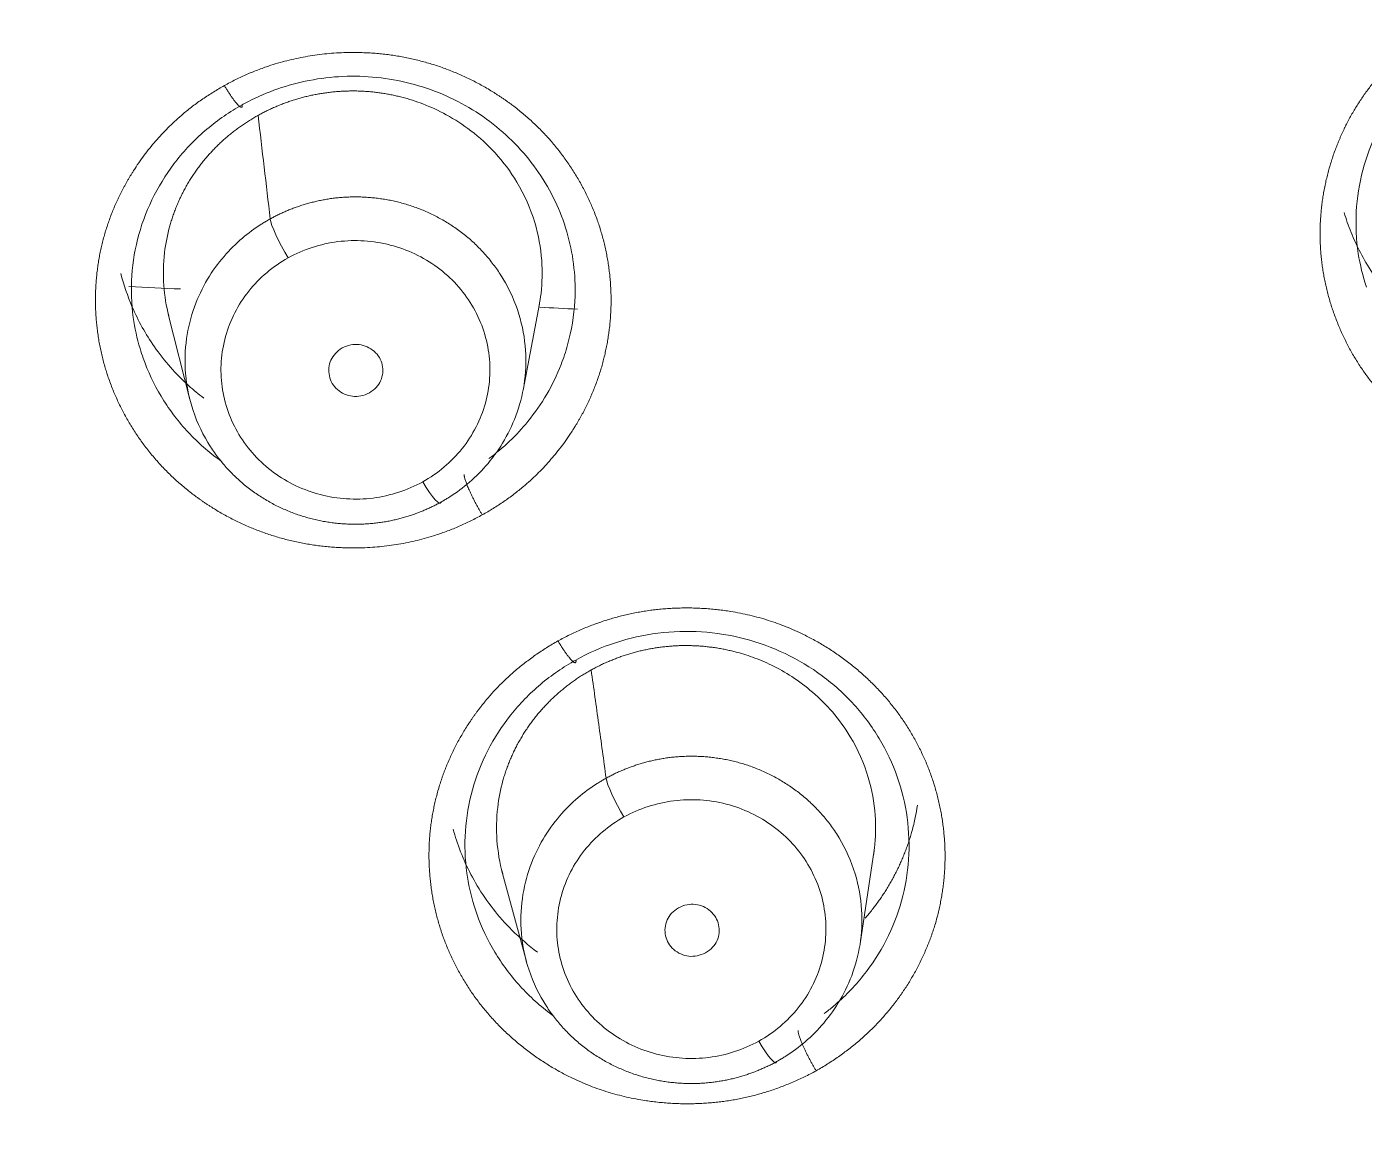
# Model space of a CAD drawing. Extents: x 6534 to 7663, y 0 to 827.
# Drawn here: x 7119.83 to 7130.97, y 495.31 to 504.51 of the extents above; entities that cross this region are included whole.
import ezdxf

# ---------------------------------------------------------------- set-up
doc = ezdxf.new("R2010")
doc.units = 0
doc.header["$LTSCALE"] = 30
doc.header["$MEASUREMENT"] = 0
doc.layers.add('1', color=7, linetype='CONTINUOUS')

msp = doc.modelspace()

# ---------------------------------------------------------------- linework, layer by layer
at = {"layer": '1', "color": 7, "linetype": 'Continuous', "lineweight": 18}
for p, q in [((7123.962, 501.486), (7124.098, 502.205)), ((7121.008, 502.119), (7121.188, 501.409)), ((7126.768, 496.874), (7126.886, 497.655)), ((7123.783, 497.491), (7123.99, 496.727))]:
    msp.add_line(p, q, dxfattribs=at)
for centre, major_axis, ratio, start_param, end_param in [((7103.394, 533.307), (-60.5, 0), 0.961466, 2.420581, 4.712389), ((7103.394, 533.445), (60, 0), 0.961466, 4.72417, 7.853982), ((7103.394, 533.445), (-59.925, 0), 0.961466, 1.570796, 4.712389), ((7122.006, 502.67), (0.146, -0.262), 0.137461, 3.46433, 4.955032), ((7123.126, 500.806), (-0.146, 0.262), 0.137411, 1.813688, 3.339281), ((7124.802, 498.014), (0.145, -0.262), 0.137358, 3.481958, 4.954854), ((7125.924, 496.147), (-0.145, 0.262), 0.137309, 1.813983, 3.356645)]:
    msp.add_ellipse(centre, major_axis=major_axis, ratio=ratio, start_param=start_param, end_param=end_param, dxfattribs=at)
at = {"layer": '1', "color": 7, "linetype": 'Continuous', "lineweight": 13}
for centre, major_axis, start_param, end_param in [((7103.394, 533.307), (-59.425, 0), 1.570796, 4.70194), ((7103.394, 533.307), (-57.948, 0), 1.579187, 4.712389), ((7103.394, 533.352), (57.403, 0), 4.721079, 7.853982)]:
    msp.add_ellipse(centre, major_axis=major_axis, ratio=0.961466, start_param=start_param, end_param=end_param, dxfattribs=at)
for points, degree, knots in [([(7134.184, 501.255), (7133.861, 500.978), (7133.47, 500.846), (7133.271, 500.778), (7132.847, 500.717), (7132.213, 500.747), (7131.821, 500.927), (7131.428, 501.108), (7131.142, 501.417), (7130.858, 501.723), (7130.717, 502.113), (7130.577, 502.5), (7130.601, 502.908), (7130.613, 503.109), (7130.719, 503.503), (7130.809, 503.685), (7130.986, 504.042), (7131.308, 504.326)], 2, [0, 0, 0, 0.125, 0.125, 0.1875, 0.25, 0.375, 0.375, 0.5, 0.5, 0.625, 0.625, 0.75, 0.75, 0.8125, 0.875, 0.875, 1, 1, 1]), ([(7121.475, 504.023), (7121.845, 504.228), (7122.473, 504.307), (7122.897, 504.282), (7123.304, 504.178), (7123.684, 503.998), (7123.852, 503.875), (7124.192, 503.625), (7124.623, 502.907), (7124.677, 502.497), (7124.704, 502.295), (7124.675, 501.89), (7124.565, 501.5), (7124.47, 501.316), (7124.375, 501.135), (7123.991, 500.652), (7123.622, 500.448)], 2, [0, 0, 0, 0.125, 0.1875, 0.25, 0.3125, 0.375, 0.375, 0.5, 0.625, 0.625, 0.6875, 0.75, 0.8125, 0.8125, 0.875, 1, 1, 1]), ([(7123.622, 500.448), (7123.252, 500.242), (7122.623, 500.164), (7122.2, 500.189), (7121.792, 500.293), (7121.412, 500.473), (7121.244, 500.596), (7120.904, 500.846), (7120.474, 501.564), (7120.419, 501.974), (7120.392, 502.176), (7120.421, 502.581), (7120.531, 502.971), (7120.627, 503.155), (7120.721, 503.336), (7121.106, 503.818), (7121.475, 504.023)], 2, [0, 0, 0, 0.125, 0.1875, 0.25, 0.3125, 0.375, 0.375, 0.5, 0.625, 0.625, 0.6875, 0.75, 0.8125, 0.8125, 0.875, 1, 1, 1]), ([(7122.006, 502.588), (7122.07, 502.623), (7122.137, 502.652), (7122.276, 502.697), (7122.347, 502.714), (7122.493, 502.732), (7122.566, 502.734), (7122.713, 502.725), (7122.785, 502.713), (7122.927, 502.677), (7122.996, 502.652), (7123.127, 502.59), (7123.19, 502.552), (7123.306, 502.467), (7123.36, 502.418), (7123.456, 502.312), (7123.499, 502.255), (7123.572, 502.133), (7123.603, 502.068), (7123.65, 501.935), (7123.667, 501.866), (7123.686, 501.726), (7123.688, 501.655), (7123.679, 501.515), (7123.667, 501.445), (7123.629, 501.309), (7123.603, 501.243), (7123.538, 501.116), (7123.499, 501.056), (7123.41, 500.944), (7123.36, 500.893), (7123.249, 500.8), (7123.19, 500.758), (7123.126, 500.723)], 3, [0, 0, 0, 0, 0.0625, 0.0625, 0.125, 0.125, 0.1875, 0.1875, 0.25, 0.25, 0.3125, 0.3125, 0.375, 0.375, 0.4375, 0.4375, 0.5, 0.5, 0.5625, 0.5625, 0.625, 0.625, 0.6875, 0.6875, 0.75, 0.75, 0.8125, 0.8125, 0.875, 0.875, 0.9375, 0.9375, 1, 1, 1, 1]), ([(7123.126, 500.723), (7123.063, 500.688), (7122.996, 500.659), (7122.857, 500.614), (7122.785, 500.597), (7122.64, 500.579), (7122.566, 500.577), (7122.42, 500.586), (7122.347, 500.598), (7122.206, 500.634), (7122.137, 500.659), (7122.005, 500.721), (7121.943, 500.759), (7121.827, 500.844), (7121.773, 500.893), (7121.676, 500.999), (7121.633, 501.056), (7121.56, 501.178), (7121.53, 501.243), (7121.483, 501.376), (7121.466, 501.445), (7121.447, 501.585), (7121.444, 501.656), (7121.454, 501.796), (7121.466, 501.866), (7121.504, 502.002), (7121.53, 502.068), (7121.595, 502.195), (7121.633, 502.255), (7121.723, 502.367), (7121.773, 502.418), (7121.883, 502.511), (7121.943, 502.553), (7122.006, 502.588)], 3, [0, 0, 0, 0, 0.0625, 0.0625, 0.125, 0.125, 0.1875, 0.1875, 0.25, 0.25, 0.3125, 0.3125, 0.375, 0.375, 0.4375, 0.4375, 0.5, 0.5, 0.5625, 0.5625, 0.625, 0.625, 0.6875, 0.6875, 0.75, 0.75, 0.8125, 0.8125, 0.875, 0.875, 0.9375, 0.9375, 1, 1, 1, 1]), ([(7121.453, 500.892), (7121.443, 500.899), (7121.434, 500.906), (7121.328, 500.984), (7121.239, 501.064), (7121.08, 501.239), (7121.009, 501.334), (7120.888, 501.536), (7120.838, 501.642), (7120.79, 501.779), (7120.781, 501.806), (7120.773, 501.832)], 3, [0, 0, 0, 0, 0.030081, 0.030081, 0.329392, 0.329392, 0.628704, 0.628704, 0.928015, 0.928015, 1, 1, 1, 1]), ([(7124.332, 501.863), (7124.317, 501.807), (7124.241, 501.579), (7124.043, 501.239), (7123.799, 501.006), (7123.678, 500.917)], 3, [0, 0, 0, 0, 0.148561, 0.620433, 1, 1, 1, 1]), ([(7124.252, 499.398), (7124.628, 499.603), (7125.039, 499.655), (7125.248, 499.681), (7125.676, 499.656), (7126.29, 499.5), (7126.634, 499.246), (7126.98, 498.99), (7127.193, 498.631), (7127.404, 498.275), (7127.458, 497.865), (7127.511, 497.459), (7127.4, 497.064), (7127.345, 496.87), (7127.156, 496.506), (7127.028, 496.346), (7126.777, 496.032), (7126.402, 495.818)], 2, [0, 0, 0, 0.125, 0.125, 0.1875, 0.25, 0.375, 0.375, 0.5, 0.5, 0.625, 0.625, 0.75, 0.75, 0.8125, 0.875, 0.875, 1, 1, 1]), ([(7126.402, 495.818), (7126.026, 495.613), (7125.615, 495.561), (7125.406, 495.535), (7124.977, 495.56), (7124.364, 495.715), (7124.02, 495.97), (7123.674, 496.226), (7123.461, 496.585), (7123.25, 496.941), (7123.196, 497.351), (7123.142, 497.757), (7123.254, 498.152), (7123.309, 498.346), (7123.498, 498.71), (7123.626, 498.87), (7123.877, 499.184), (7124.252, 499.398)], 2, [0, 0, 0, 0.125, 0.125, 0.1875, 0.25, 0.375, 0.375, 0.5, 0.5, 0.625, 0.625, 0.75, 0.75, 0.8125, 0.875, 0.875, 1, 1, 1]), ([(7124.802, 497.932), (7124.866, 497.967), (7124.933, 497.996), (7125.072, 498.041), (7125.144, 498.057), (7125.289, 498.076), (7125.363, 498.078), (7125.509, 498.069), (7125.582, 498.057), (7125.724, 498.021), (7125.793, 497.996), (7125.924, 497.933), (7125.987, 497.896), (7126.103, 497.81), (7126.157, 497.761), (7126.254, 497.655), (7126.297, 497.598), (7126.37, 497.476), (7126.401, 497.411), (7126.448, 497.278), (7126.464, 497.209), (7126.484, 497.069), (7126.486, 496.998), (7126.476, 496.857), (7126.464, 496.787), (7126.427, 496.651), (7126.401, 496.585), (7126.336, 496.458), (7126.297, 496.398), (7126.208, 496.286), (7126.157, 496.234), (7126.047, 496.141), (7125.987, 496.1), (7125.924, 496.065)], 3, [0, 0, 0, 0, 0.0625, 0.0625, 0.125, 0.125, 0.1875, 0.1875, 0.25, 0.25, 0.3125, 0.3125, 0.375, 0.375, 0.4375, 0.4375, 0.5, 0.5, 0.5625, 0.5625, 0.625, 0.625, 0.6875, 0.6875, 0.75, 0.75, 0.8125, 0.8125, 0.875, 0.875, 0.9375, 0.9375, 1, 1, 1, 1]), ([(7125.924, 496.065), (7125.86, 496.029), (7125.793, 496), (7125.654, 495.955), (7125.582, 495.939), (7125.437, 495.92), (7125.363, 495.918), (7125.217, 495.927), (7125.144, 495.939), (7125.002, 495.975), (7124.933, 496), (7124.802, 496.063), (7124.739, 496.1), (7124.623, 496.186), (7124.569, 496.235), (7124.472, 496.341), (7124.429, 496.398), (7124.356, 496.52), (7124.325, 496.585), (7124.278, 496.719), (7124.262, 496.788), (7124.242, 496.927), (7124.24, 496.998), (7124.25, 497.139), (7124.262, 497.209), (7124.299, 497.345), (7124.325, 497.411), (7124.39, 497.538), (7124.429, 497.598), (7124.518, 497.71), (7124.569, 497.762), (7124.679, 497.855), (7124.739, 497.896), (7124.802, 497.932)], 3, [0, 0, 0, 0, 0.0625, 0.0625, 0.125, 0.125, 0.1875, 0.1875, 0.25, 0.25, 0.3125, 0.3125, 0.375, 0.375, 0.4375, 0.4375, 0.5, 0.5, 0.5625, 0.5625, 0.625, 0.625, 0.6875, 0.6875, 0.75, 0.75, 0.8125, 0.8125, 0.875, 0.875, 0.9375, 0.9375, 1, 1, 1, 1]), ([(7127.113, 497.233), (7127.113, 497.233), (7127.113, 497.233), (7127.081, 497.121), (7127.039, 497.011), (7126.932, 496.802), (7126.867, 496.703), (7126.72, 496.518), (7126.637, 496.433), (7126.521, 496.335), (7126.495, 496.314), (7126.468, 496.294)], 3, [0, 0, 0, 0, 0.000076, 0.000076, 0.304977, 0.304977, 0.609879, 0.609879, 0.91478, 0.91478, 1, 1, 1, 1]), ([(7124.22, 496.272), (7124.214, 496.276), (7124.208, 496.28), (7124.106, 496.355), (7124.017, 496.436), (7123.858, 496.611), (7123.787, 496.706), (7123.666, 496.908), (7123.615, 497.015), (7123.568, 497.147), (7123.561, 497.17), (7123.554, 497.193)], 3, [0, 0, 0, 0, 0.018608, 0.018608, 0.32491, 0.32491, 0.631212, 0.631212, 0.937514, 0.937514, 1, 1, 1, 1])]:
    msp.add_open_spline(points, degree=degree, knots=knots, dxfattribs=at)
at = {"layer": '1', "color": 7, "linetype": 'Continuous', "lineweight": 18}
for points, knots in [([(7121.624, 503.863), (7121.63, 503.866), (7121.793, 503.956), (7122.148, 504.086), (7122.712, 504.122), (7123.269, 503.99), (7123.759, 503.702), (7124.135, 503.285), (7124.364, 502.779), (7124.416, 502.287), (7124.366, 501.983), (7124.332, 501.863)], [0, 0, 0, 0, 0.004545, 0.129306, 0.259168, 0.389543, 0.519837, 0.650158, 0.78046, 0.910795, 1, 1, 1, 1]), ([(7130.983, 502.344), (7130.953, 502.436), (7130.93, 502.53), (7130.898, 502.74), (7130.893, 502.857), (7130.905, 503.09), (7130.923, 503.206), (7130.983, 503.431), (7131.024, 503.542), (7131.128, 503.752), (7131.191, 503.852), (7131.336, 504.039), (7131.418, 504.125), (7131.508, 504.203)], [0, 0, 0, 0, 0.141705, 0.141705, 0.313364, 0.313364, 0.485023, 0.485023, 0.656682, 0.656682, 0.828341, 0.828341, 1, 1, 1, 1]), ([(7121.756, 503.775), (7121.767, 503.781), (7121.789, 503.793), (7121.824, 503.811), (7121.858, 503.827), (7121.894, 503.843), (7121.929, 503.858), (7121.966, 503.873), (7122.002, 503.886), (7122.039, 503.898), (7122.077, 503.91), (7122.115, 503.921), (7122.153, 503.931), (7122.191, 503.94), (7122.23, 503.948), (7122.269, 503.955), (7122.308, 503.961), (7122.348, 503.966), (7122.388, 503.971), (7122.428, 503.974), (7122.468, 503.976), (7122.508, 503.978), (7122.548, 503.978), (7122.589, 503.978), (7122.629, 503.976), (7122.67, 503.973), (7122.711, 503.97), (7122.751, 503.965), (7122.791, 503.959), (7122.832, 503.953), (7122.872, 503.945), (7122.912, 503.936), (7122.999, 503.915), (7123.139, 503.87), (7123.334, 503.78), (7123.54, 503.646), (7123.743, 503.46), (7123.933, 503.206), (7124.068, 502.9), (7124.126, 502.582), (7124.121, 502.348), (7124.102, 502.223), (7124.095, 502.189)], [0, 0, 0, 0, 0.010787, 0.021598, 0.032433, 0.043291, 0.054173, 0.065079, 0.076009, 0.086963, 0.09794, 0.108941, 0.119966, 0.131015, 0.142087, 0.153183, 0.164303, 0.175446, 0.186614, 0.197805, 0.209019, 0.220258, 0.23152, 0.242805, 0.254115, 0.265448, 0.276805, 0.288185, 0.299589, 0.311017, 0.322468, 0.333943, 0.345442, 0.397026, 0.457342, 0.52638, 0.604128, 0.690575, 0.79715, 0.890164, 0.969606, 1, 1, 1, 1]), ([(7120.773, 501.832), (7120.748, 501.917), (7120.729, 502.004), (7120.701, 502.207), (7120.697, 502.324), (7120.713, 502.556), (7120.732, 502.671), (7120.795, 502.896), (7120.838, 503.006), (7120.945, 503.214), (7121.009, 503.313), (7121.156, 503.498), (7121.239, 503.583), (7121.421, 503.737), (7121.52, 503.805), (7121.624, 503.863)], [0, 0, 0, 0, 0.11236, 0.11236, 0.2603, 0.2603, 0.40824, 0.40824, 0.55618, 0.55618, 0.70412, 0.70412, 0.85206, 0.85206, 1, 1, 1, 1]), ([(7121.012, 502.104), (7120.991, 502.187), (7120.963, 502.363), (7120.968, 502.617), (7121.002, 502.788), (7121.027, 502.875), (7121.033, 502.895), (7121.04, 502.916), (7121.046, 502.936), (7121.053, 502.956), (7121.061, 502.976), (7121.068, 502.995), (7121.076, 503.015), (7121.084, 503.034), (7121.092, 503.054), (7121.101, 503.073), (7121.11, 503.092), (7121.119, 503.111), (7121.129, 503.13), (7121.138, 503.149), (7121.148, 503.167), (7121.158, 503.185), (7121.169, 503.204), (7121.18, 503.222), (7121.191, 503.24), (7121.202, 503.257), (7121.213, 503.275), (7121.225, 503.292), (7121.237, 503.309), (7121.249, 503.327), (7121.261, 503.343), (7121.274, 503.36), (7121.286, 503.377), (7121.299, 503.393), (7121.313, 503.409), (7121.326, 503.425), (7121.34, 503.441), (7121.354, 503.456), (7121.368, 503.471), (7121.382, 503.487), (7121.396, 503.501), (7121.411, 503.516), (7121.426, 503.531), (7121.441, 503.545), (7121.456, 503.559), (7121.471, 503.573), (7121.487, 503.587), (7121.502, 503.6), (7121.518, 503.613), (7121.534, 503.626), (7121.55, 503.639), (7121.567, 503.652), (7121.583, 503.664), (7121.6, 503.676), (7121.617, 503.688), (7121.634, 503.7), (7121.651, 503.711), (7121.668, 503.722), (7121.685, 503.733), (7121.703, 503.744), (7121.72, 503.755), (7121.738, 503.765), (7121.75, 503.772), (7121.756, 503.775)], [0, 0, 0, 0, 0.131958, 0.272489, 0.388911, 0.399789, 0.410655, 0.421509, 0.432351, 0.443181, 0.453999, 0.464805, 0.475599, 0.486382, 0.497152, 0.50791, 0.518656, 0.529391, 0.540113, 0.550823, 0.561521, 0.572208, 0.582882, 0.593544, 0.604195, 0.614833, 0.625459, 0.636073, 0.646676, 0.657266, 0.667844, 0.678411, 0.688965, 0.699507, 0.710037, 0.720556, 0.731062, 0.741556, 0.752038, 0.762508, 0.772966, 0.783413, 0.793847, 0.804269, 0.814679, 0.825077, 0.835463, 0.845836, 0.856198, 0.866548, 0.876886, 0.887212, 0.897525, 0.907827, 0.918117, 0.928394, 0.93866, 0.948913, 0.959155, 0.969384, 0.979601, 0.989807, 1, 1, 1, 1]), ([(7123.276, 500.552), (7123.281, 500.555), (7123.291, 500.561), (7123.306, 500.57), (7123.321, 500.579), (7123.336, 500.588), (7123.404, 500.631), (7123.523, 500.719), (7123.679, 500.877), (7123.816, 501.073), (7123.923, 501.306), (7123.985, 501.572), (7123.99, 501.863), (7123.925, 502.166), (7123.823, 502.377), (7123.74, 502.499), (7123.706, 502.545), (7123.67, 502.59), (7123.633, 502.632), (7123.594, 502.673), (7123.554, 502.712), (7123.513, 502.749), (7123.471, 502.784), (7123.428, 502.817), (7123.384, 502.848), (7123.339, 502.877), (7123.293, 502.904), (7123.247, 502.929), (7123.201, 502.953), (7123.154, 502.974), (7123.106, 502.994), (7123.059, 503.011), (7123.011, 503.027), (7122.964, 503.042), (7122.916, 503.054), (7122.868, 503.065), (7122.821, 503.074), (7122.774, 503.081), (7122.727, 503.087), (7122.681, 503.091), (7122.635, 503.094), (7122.589, 503.096), (7122.544, 503.096), (7122.499, 503.094), (7122.455, 503.092), (7122.412, 503.088), (7122.37, 503.083), (7122.328, 503.076), (7122.286, 503.069), (7122.246, 503.06), (7122.206, 503.051), (7122.168, 503.041), (7122.13, 503.029), (7122.092, 503.017), (7122.056, 503.004), (7122.021, 502.991), (7121.986, 502.976), (7121.953, 502.961), (7121.92, 502.946), (7121.888, 502.93), (7121.867, 502.918), (7121.857, 502.913)], [0, 0, 0, 0, 0.00393, 0.007893, 0.011888, 0.015916, 0.019977, 0.066372, 0.117003, 0.171868, 0.230964, 0.294287, 0.361835, 0.433603, 0.509587, 0.522943, 0.53618, 0.549297, 0.562294, 0.575171, 0.587928, 0.600566, 0.613084, 0.625482, 0.63776, 0.649918, 0.661956, 0.673875, 0.685674, 0.697353, 0.708912, 0.720351, 0.731671, 0.742871, 0.753951, 0.764911, 0.775752, 0.786473, 0.797074, 0.807555, 0.817916, 0.828158, 0.83828, 0.848282, 0.858164, 0.867927, 0.87757, 0.887093, 0.896497, 0.90578, 0.914944, 0.923989, 0.932913, 0.941718, 0.950403, 0.958969, 0.967414, 0.97574, 0.983947, 0.992033, 1, 1, 1, 1]), ([(7121.857, 502.913), (7121.852, 502.91), (7121.841, 502.904), (7121.826, 502.895), (7121.811, 502.886), (7121.796, 502.877), (7121.731, 502.836), (7121.616, 502.751), (7121.463, 502.599), (7121.325, 502.408), (7121.216, 502.177), (7121.149, 501.911), (7121.141, 501.616), (7121.204, 501.306), (7121.308, 501.091), (7121.392, 500.966), (7121.427, 500.919), (7121.463, 500.875), (7121.5, 500.832), (7121.539, 500.792), (7121.579, 500.753), (7121.62, 500.716), (7121.662, 500.681), (7121.706, 500.648), (7121.75, 500.617), (7121.795, 500.588), (7121.841, 500.561), (7121.887, 500.535), (7121.933, 500.512), (7121.98, 500.491), (7122.028, 500.471), (7122.075, 500.453), (7122.123, 500.437), (7122.171, 500.423), (7122.218, 500.411), (7122.266, 500.4), (7122.313, 500.391), (7122.36, 500.384), (7122.407, 500.378), (7122.454, 500.374), (7122.5, 500.371), (7122.545, 500.369), (7122.59, 500.37), (7122.635, 500.371), (7122.679, 500.374), (7122.722, 500.378), (7122.764, 500.383), (7122.806, 500.389), (7122.847, 500.396), (7122.888, 500.405), (7122.927, 500.414), (7122.966, 500.425), (7123.004, 500.436), (7123.041, 500.448), (7123.077, 500.461), (7123.113, 500.475), (7123.147, 500.489), (7123.181, 500.504), (7123.213, 500.52), (7123.245, 500.536), (7123.266, 500.547), (7123.276, 500.552)], [0, 0, 0, 0, 0.004118, 0.008173, 0.012166, 0.016096, 0.019964, 0.064383, 0.113604, 0.167623, 0.226438, 0.290046, 0.358445, 0.431632, 0.509603, 0.522984, 0.536245, 0.549384, 0.562403, 0.575301, 0.588078, 0.600734, 0.613269, 0.625684, 0.637977, 0.65015, 0.662202, 0.674132, 0.685942, 0.697631, 0.709199, 0.720647, 0.731973, 0.743178, 0.754263, 0.765226, 0.776069, 0.78679, 0.797391, 0.807871, 0.818229, 0.828467, 0.838584, 0.84858, 0.858455, 0.868209, 0.877841, 0.887353, 0.896744, 0.906015, 0.915164, 0.924192, 0.933099, 0.941885, 0.95055, 0.959094, 0.967517, 0.975819, 0.984001, 0.992061, 1, 1, 1, 1]), ([(7130.798, 502.965), (7130.806, 502.938), (7130.833, 502.854), (7130.89, 502.713), (7130.978, 502.543), (7131.091, 502.373), (7131.219, 502.219), (7131.314, 502.127), (7131.359, 502.087)], [0, 0, 0, 0, 0.081968, 0.252554, 0.434339, 0.627312, 0.831461, 1, 1, 1, 1]), ([(7120.613, 502.458), (7120.637, 502.363), (7120.71, 502.15), (7120.89, 501.826), (7121.107, 501.58), (7121.26, 501.453), (7121.303, 501.42)], [0, 0, 0, 0, 0.234625, 0.534091, 0.875231, 1, 1, 1, 1]), ([(7124.402, 499.239), (7124.506, 499.297), (7124.617, 499.346), (7124.846, 499.42), (7124.965, 499.447), (7125.205, 499.477), (7125.326, 499.481), (7125.568, 499.465), (7125.688, 499.446), (7125.922, 499.385), (7126.036, 499.344), (7126.253, 499.24), (7126.356, 499.178), (7126.548, 499.036), (7126.637, 498.956), (7126.796, 498.781), (7126.867, 498.685), (7126.988, 498.483), (7127.038, 498.377), (7127.116, 498.156), (7127.144, 498.042), (7127.175, 497.811), (7127.179, 497.694), (7127.164, 497.461), (7127.144, 497.346), (7127.113, 497.233)], [0, 0, 0, 0, 0.083335, 0.083335, 0.16667, 0.16667, 0.250005, 0.250005, 0.33334, 0.33334, 0.416675, 0.416675, 0.50001, 0.50001, 0.583345, 0.583345, 0.666681, 0.666681, 0.750016, 0.750016, 0.833351, 0.833351, 0.916686, 0.916686, 1, 1, 1, 1]), ([(7124.529, 499.156), (7124.541, 499.162), (7124.563, 499.174), (7124.597, 499.192), (7124.632, 499.209), (7124.667, 499.224), (7124.703, 499.239), (7124.739, 499.254), (7124.776, 499.267), (7124.813, 499.28), (7124.851, 499.291), (7124.888, 499.302), (7124.927, 499.312), (7124.965, 499.321), (7125.004, 499.329), (7125.043, 499.336), (7125.082, 499.342), (7125.122, 499.348), (7125.162, 499.352), (7125.202, 499.355), (7125.242, 499.358), (7125.282, 499.359), (7125.323, 499.359), (7125.363, 499.359), (7125.404, 499.357), (7125.444, 499.355), (7125.485, 499.351), (7125.525, 499.346), (7125.566, 499.341), (7125.606, 499.334), (7125.647, 499.326), (7125.687, 499.317), (7125.763, 499.299), (7125.879, 499.263), (7126.039, 499.196), (7126.208, 499.1), (7126.38, 498.971), (7126.547, 498.805), (7126.715, 498.571), (7126.844, 498.28), (7126.902, 497.962), (7126.898, 497.745), (7126.883, 497.638), (7126.881, 497.621)], [0, 0, 0, 0, 0.010955, 0.021935, 0.032939, 0.043967, 0.055019, 0.066096, 0.077197, 0.088322, 0.099471, 0.110644, 0.121841, 0.133063, 0.144309, 0.155579, 0.166873, 0.178191, 0.189533, 0.200899, 0.21229, 0.223704, 0.235143, 0.246606, 0.258092, 0.269603, 0.281138, 0.292697, 0.30428, 0.315887, 0.327518, 0.339173, 0.350852, 0.39392, 0.443162, 0.498573, 0.560144, 0.627866, 0.701731, 0.810018, 0.904528, 0.985259, 1, 1, 1, 1]), ([(7123.554, 497.193), (7123.527, 497.282), (7123.507, 497.373), (7123.478, 497.58), (7123.474, 497.698), (7123.49, 497.93), (7123.509, 498.046), (7123.572, 498.271), (7123.614, 498.38), (7123.721, 498.589), (7123.786, 498.689), (7123.933, 498.874), (7124.016, 498.959), (7124.198, 499.113), (7124.297, 499.181), (7124.402, 499.239)], [0, 0, 0, 0, 0.117128, 0.117128, 0.264273, 0.264273, 0.411419, 0.411419, 0.558564, 0.558564, 0.705709, 0.705709, 0.852855, 0.852855, 1, 1, 1, 1]), ([(7123.792, 497.459), (7123.767, 497.55), (7123.736, 497.734), (7123.742, 497.997), (7123.775, 498.169), (7123.8, 498.255), (7123.806, 498.276), (7123.813, 498.296), (7123.819, 498.316), (7123.826, 498.336), (7123.834, 498.356), (7123.841, 498.376), (7123.849, 498.395), (7123.857, 498.415), (7123.866, 498.434), (7123.874, 498.453), (7123.883, 498.473), (7123.892, 498.492), (7123.902, 498.51), (7123.911, 498.529), (7123.921, 498.548), (7123.932, 498.566), (7123.942, 498.584), (7123.953, 498.602), (7123.964, 498.62), (7123.975, 498.638), (7123.986, 498.655), (7123.998, 498.673), (7124.01, 498.69), (7124.022, 498.707), (7124.034, 498.724), (7124.047, 498.741), (7124.06, 498.757), (7124.073, 498.774), (7124.086, 498.79), (7124.099, 498.806), (7124.113, 498.821), (7124.127, 498.837), (7124.141, 498.852), (7124.155, 498.867), (7124.17, 498.882), (7124.184, 498.897), (7124.199, 498.912), (7124.214, 498.926), (7124.229, 498.94), (7124.245, 498.954), (7124.26, 498.968), (7124.276, 498.981), (7124.292, 498.994), (7124.308, 499.007), (7124.324, 499.02), (7124.34, 499.033), (7124.357, 499.045), (7124.373, 499.057), (7124.39, 499.069), (7124.407, 499.081), (7124.424, 499.092), (7124.441, 499.104), (7124.459, 499.115), (7124.476, 499.125), (7124.494, 499.136), (7124.511, 499.146), (7124.523, 499.153), (7124.529, 499.156)], [0, 0, 0, 0, 0.142873, 0.2817, 0.396687, 0.407427, 0.418155, 0.428871, 0.439575, 0.450267, 0.460948, 0.471617, 0.482274, 0.492919, 0.503552, 0.514174, 0.524784, 0.535382, 0.545968, 0.556542, 0.567104, 0.577655, 0.588193, 0.59872, 0.609235, 0.619738, 0.630229, 0.640709, 0.651176, 0.661632, 0.672076, 0.682508, 0.692928, 0.703336, 0.713732, 0.724117, 0.734489, 0.74485, 0.755199, 0.765536, 0.775861, 0.786174, 0.796475, 0.806765, 0.817042, 0.827308, 0.837561, 0.847803, 0.858033, 0.868251, 0.878457, 0.888651, 0.898833, 0.909004, 0.919162, 0.929309, 0.939443, 0.949566, 0.959676, 0.969775, 0.979862, 0.989937, 1, 1, 1, 1]), ([(7126.073, 495.895), (7126.078, 495.898), (7126.089, 495.904), (7126.104, 495.912), (7126.119, 495.921), (7126.134, 495.93), (7126.2, 495.972), (7126.319, 496.06), (7126.474, 496.217), (7126.611, 496.411), (7126.719, 496.643), (7126.783, 496.909), (7126.789, 497.201), (7126.724, 497.506), (7126.622, 497.718), (7126.538, 497.842), (7126.504, 497.888), (7126.468, 497.932), (7126.431, 497.975), (7126.392, 498.015), (7126.352, 498.054), (7126.311, 498.091), (7126.269, 498.126), (7126.226, 498.159), (7126.181, 498.19), (7126.137, 498.219), (7126.091, 498.246), (7126.045, 498.271), (7125.998, 498.295), (7125.951, 498.316), (7125.904, 498.336), (7125.856, 498.354), (7125.809, 498.37), (7125.761, 498.384), (7125.713, 498.396), (7125.666, 498.407), (7125.619, 498.416), (7125.571, 498.423), (7125.524, 498.429), (7125.478, 498.434), (7125.432, 498.436), (7125.386, 498.438), (7125.341, 498.438), (7125.296, 498.436), (7125.253, 498.434), (7125.209, 498.43), (7125.166, 498.425), (7125.125, 498.418), (7125.083, 498.411), (7125.043, 498.402), (7125.003, 498.393), (7124.964, 498.383), (7124.926, 498.371), (7124.889, 498.359), (7124.853, 498.346), (7124.817, 498.333), (7124.783, 498.318), (7124.749, 498.303), (7124.716, 498.288), (7124.684, 498.271), (7124.663, 498.26), (7124.653, 498.255)], [0, 0, 0, 0, 0.003927, 0.007866, 0.011819, 0.015784, 0.019761, 0.065641, 0.115908, 0.170561, 0.229595, 0.293007, 0.360793, 0.432948, 0.509466, 0.522824, 0.536063, 0.549181, 0.56218, 0.575058, 0.587817, 0.600456, 0.612976, 0.625375, 0.637655, 0.649815, 0.661855, 0.673775, 0.685576, 0.697257, 0.708818, 0.720259, 0.73158, 0.742782, 0.753864, 0.764826, 0.775669, 0.786392, 0.796995, 0.807479, 0.817843, 0.828087, 0.838211, 0.848216, 0.858102, 0.867867, 0.877513, 0.887039, 0.896446, 0.905733, 0.914901, 0.923949, 0.932877, 0.941686, 0.950375, 0.958945, 0.967395, 0.975726, 0.983937, 0.992028, 1, 1, 1, 1]), ([(7124.653, 498.255), (7124.648, 498.252), (7124.638, 498.246), (7124.623, 498.237), (7124.608, 498.228), (7124.593, 498.219), (7124.527, 498.178), (7124.411, 498.092), (7124.257, 497.938), (7124.119, 497.746), (7124.011, 497.515), (7123.945, 497.248), (7123.937, 496.954), (7124.001, 496.646), (7124.104, 496.432), (7124.188, 496.308), (7124.223, 496.262), (7124.259, 496.217), (7124.296, 496.174), (7124.335, 496.134), (7124.375, 496.095), (7124.416, 496.058), (7124.459, 496.023), (7124.502, 495.99), (7124.546, 495.959), (7124.591, 495.93), (7124.637, 495.903), (7124.683, 495.877), (7124.73, 495.854), (7124.777, 495.833), (7124.824, 495.813), (7124.872, 495.795), (7124.92, 495.779), (7124.967, 495.765), (7125.015, 495.753), (7125.063, 495.742), (7125.11, 495.733), (7125.157, 495.726), (7125.204, 495.72), (7125.251, 495.716), (7125.297, 495.713), (7125.342, 495.712), (7125.388, 495.712), (7125.432, 495.713), (7125.476, 495.716), (7125.519, 495.72), (7125.562, 495.725), (7125.604, 495.732), (7125.645, 495.739), (7125.685, 495.747), (7125.725, 495.757), (7125.764, 495.767), (7125.802, 495.779), (7125.839, 495.791), (7125.875, 495.804), (7125.91, 495.817), (7125.945, 495.832), (7125.978, 495.847), (7126.011, 495.862), (7126.043, 495.878), (7126.063, 495.889), (7126.073, 495.895)], [0, 0, 0, 0, 0.004015, 0.007996, 0.011942, 0.015855, 0.019734, 0.064711, 0.114332, 0.168596, 0.227502, 0.291048, 0.359234, 0.432056, 0.509512, 0.522903, 0.536174, 0.549323, 0.562352, 0.575259, 0.588045, 0.600709, 0.613253, 0.625675, 0.637976, 0.650156, 0.662214, 0.674151, 0.685967, 0.697662, 0.709235, 0.720687, 0.732018, 0.743227, 0.754315, 0.765282, 0.776127, 0.786851, 0.797454, 0.807935, 0.818295, 0.828533, 0.83865, 0.848646, 0.85852, 0.868273, 0.877905, 0.887415, 0.896804, 0.906071, 0.915217, 0.924242, 0.933145, 0.941927, 0.950587, 0.959126, 0.967544, 0.97584, 0.984015, 0.992068, 1, 1, 1, 1]), ([(7126.81, 497.088), (7126.818, 497.098), (7126.836, 497.119), (7126.862, 497.151), (7126.889, 497.186), (7126.915, 497.221), (7126.94, 497.256), (7126.964, 497.292), (7126.987, 497.329), (7127.01, 497.367), (7127.032, 497.405), (7127.053, 497.443), (7127.073, 497.482), (7127.092, 497.522), (7127.11, 497.562), (7127.127, 497.603), (7127.144, 497.644), (7127.159, 497.685), (7127.173, 497.727), (7127.187, 497.769), (7127.206, 497.836), (7127.227, 497.923), (7127.24, 497.995), (7127.246, 498.029)], [0, 0, 0, 0, 0.037219, 0.078088, 0.119054, 0.160115, 0.201274, 0.242528, 0.283879, 0.325326, 0.366871, 0.408511, 0.450249, 0.492084, 0.534016, 0.576044, 0.61817, 0.660393, 0.702714, 0.745132, 0.787648, 0.90175, 1, 1, 1, 1]), ([(7123.38, 497.83), (7123.389, 497.799), (7123.417, 497.704), (7123.479, 497.544), (7123.616, 497.283), (7123.816, 497.027), (7124.007, 496.862), (7124.082, 496.805)], [0, 0, 0, 0, 0.076957, 0.238288, 0.408962, 0.779627, 1, 1, 1, 1])]:
    msp.add_open_spline(points, degree=3, knots=knots, dxfattribs=at)
at = {"layer": '1', "color": 7, "linetype": 'Continuous', "lineweight": 13}
for points, weights in [([(7121.624, 503.863), (7121.632, 503.799), (7121.568, 503.867), (7121.475, 504.023)], [1.19177016555, 0.936053969653, 0.936076613488, 1.19183809706]), ([(7123.472, 500.784), (7123.468, 500.741), (7123.53, 500.6), (7123.622, 500.448)], [1.19170600822, 0.942061713468, 0.936237139655, 1.17423228678]), ([(7124.402, 499.239), (7124.411, 499.172), (7124.347, 499.239), (7124.252, 499.398)], [1.19642606065, 0.934436147603, 0.934524676355, 1.1966916469]), ([(7126.252, 496.153), (7126.249, 496.108), (7126.311, 495.969), (7126.402, 495.818)], [1.19633336205, 0.946574094015, 0.935107332605, 1.16193307782])]:
    msp.add_rational_spline(points, weights, degree=3, dxfattribs=at)
for points in [[(7121.857, 502.913), (7121.84, 503.056), (7121.806, 503.344), (7121.773, 503.631), (7121.756, 503.775)], [(7120.68, 502.349), (7120.824, 502.342), (7120.967, 502.335), (7121.11, 502.329)], [(7124.101, 502.177), (7124.205, 502.171), (7124.309, 502.166), (7124.414, 502.16)], [(7124.653, 498.255), (7124.633, 498.405), (7124.591, 498.705), (7124.55, 499.006), (7124.529, 499.156)]]:
    msp.add_open_spline(points, degree=3, dxfattribs=at)
at = {"layer": '1', "color": 7, "linetype": 'Continuous', "lineweight": 18}
for points in [[(7122.682, 501.463), (7122.727, 501.492), (7122.789, 501.557), (7122.804, 501.701), (7122.733, 501.819), (7122.596, 501.881), (7122.505, 501.861), (7122.456, 501.838)], [(7122.456, 501.838), (7122.412, 501.809), (7122.349, 501.744), (7122.335, 501.6), (7122.405, 501.482), (7122.543, 501.42), (7122.633, 501.44), (7122.682, 501.463)], [(7125.482, 496.8), (7125.527, 496.829), (7125.59, 496.894), (7125.604, 497.038), (7125.533, 497.157), (7125.396, 497.219), (7125.305, 497.199), (7125.256, 497.176)], [(7125.256, 497.176), (7125.211, 497.147), (7125.148, 497.082), (7125.134, 496.938), (7125.205, 496.819), (7125.342, 496.757), (7125.433, 496.777), (7125.482, 496.8)]]:
    msp.add_open_spline(points, degree=3, dxfattribs=at)

doc.saveas('drawing.dxf')
